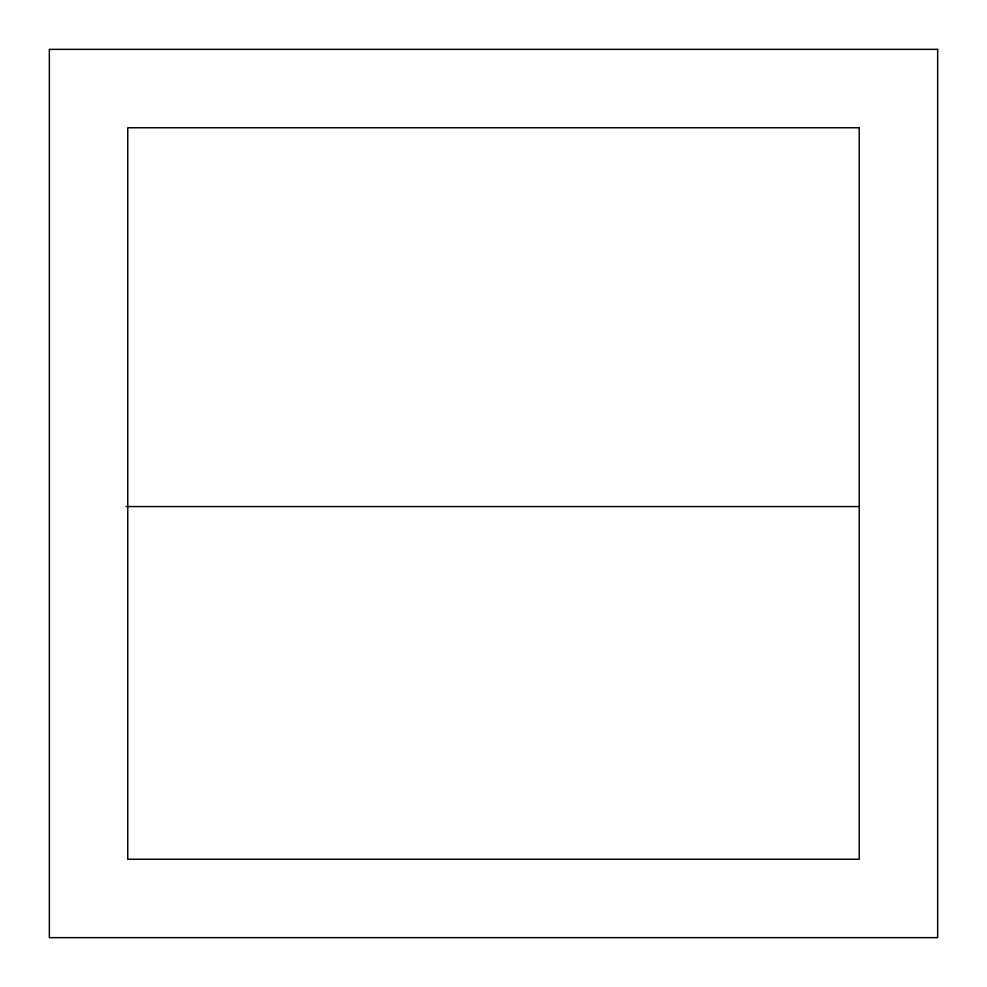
<?xml version="1.0" encoding="UTF-8"?>
<svg xmlns="http://www.w3.org/2000/svg" width="987" height="987" viewBox="0 0 987 987"><rect width="100%" height="100%" fill="white"/><g stroke="black" fill="none" stroke-linecap="round" stroke-linejoin="round"><path stroke-width="1.48" d="M126.151 506.565L859.245 506.565M937.65 49.35L49.35 49.35L49.35 937.65L937.65 937.65L937.65 49.35M859.245 127.755L127.755 127.755L127.755 859.245L859.245 859.245L859.245 127.755"/></g></svg>
